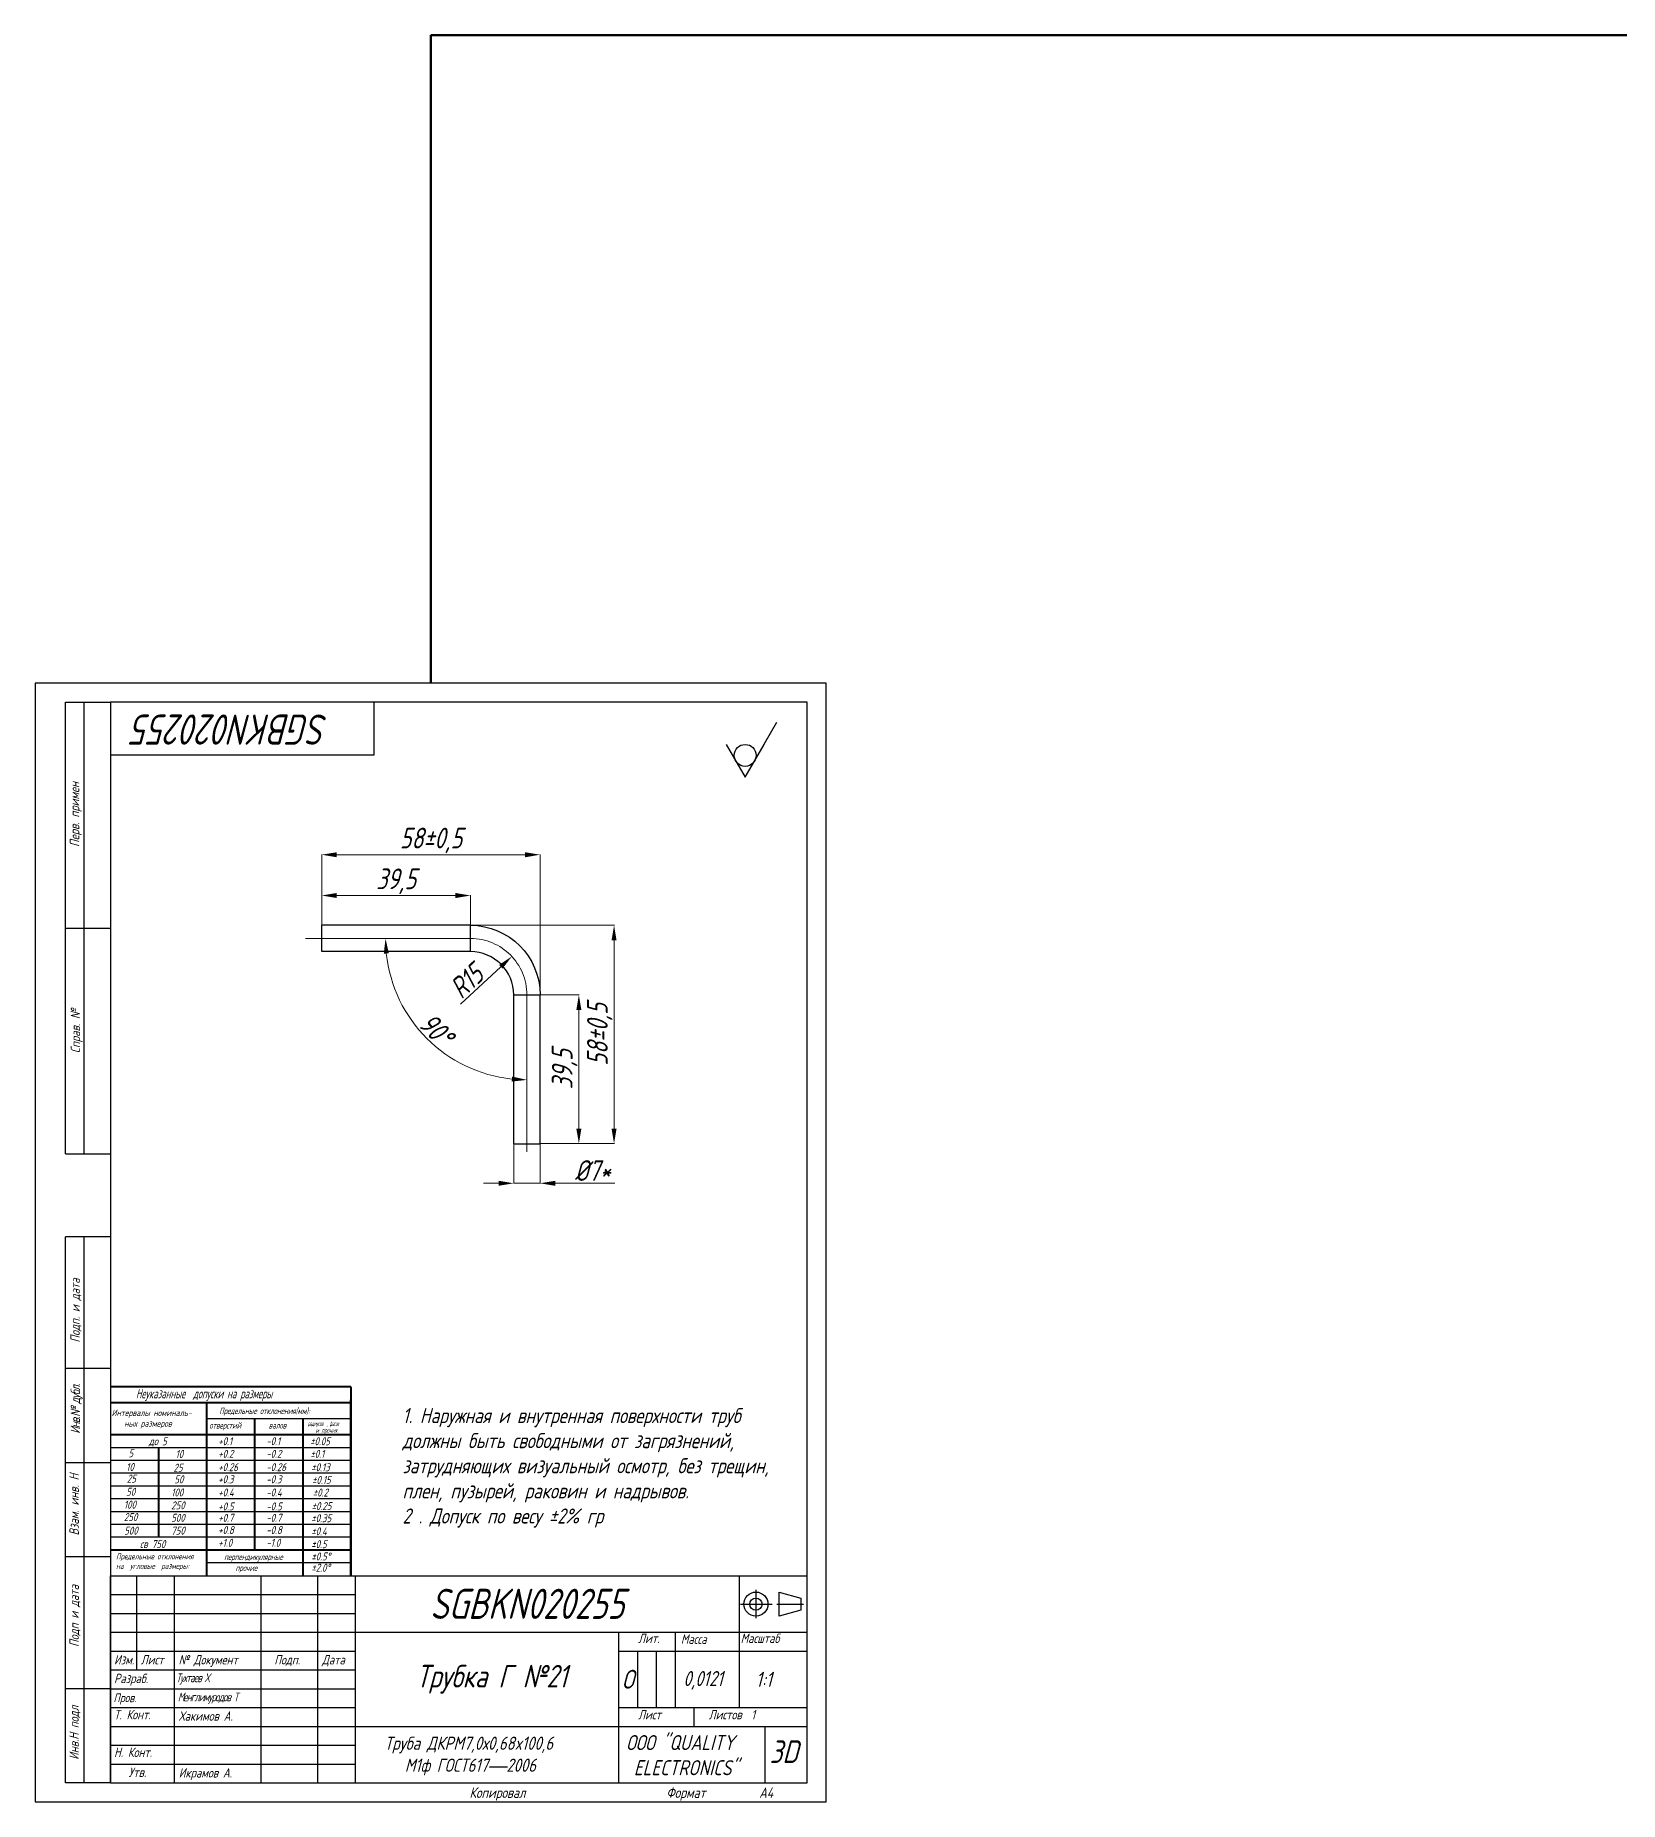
# Model space of a CAD drawing. Header units: millimetres. Extents: x 937859 to 970574, y 987894 to 996517.
# Drawn here: x 942736 to 943156.8, y 990376.2 to 990845.3 of the extents above; entities that cross this region are included whole.
import ezdxf

# ---------------------------------------------------------------- set-up
doc = ezdxf.new("R2010")
doc.units = ezdxf.units.MM
doc.header["$LTSCALE"] = 0.5
for name, pattern in [('CENTER', [0.6, 0.375, -0.075, 0.075, -0.075]), ('CENTER2', [28.575, 19.05, -3.175, 3.175, -3.175]), ('K5LT_BASIC', [0])]:
    doc.linetypes.add(name, pattern=pattern)
for name, color, linetype, lineweight in [('0.25-STAMP', 7, 'Continuous', 25), ('0.3-STAMP', 7, 'Continuous', 30), ('MD_Visible', 7, 'Continuous', 25), ('MD_Visible Narrow', 7, 'Continuous', 25)]:
    doc.layers.add(name, color=color, linetype=linetype, lineweight=lineweight)
doc.layers.add('DIMENSION', color=1, linetype='Continuous')
doc.styles.add('A4x2', font='GOST_A.TTF', dxfattribs={"width": 0.955, "oblique": 15, "height": 5.5})
doc.styles.add('GOST type A', font='GOST_A.TTF', dxfattribs={"oblique": 15, "height": 4})
doc.styles.add('KTEXTSTYLE', font='GOST_A.TTF', dxfattribs={"width": 0.96, "oblique": 15, "height": 8})
doc.styles.get("Standard").update_dxf_attribs({"font": 'GOST_A.TTF', "oblique": 15})
doc.dimstyles.new('A4x2', dxfattribs={"dimtxt": 5.5, "dimasz": 4, "dimexe": 0.1, "dimexo": 0, "dimtad": 1, "dimtxsty": 'A4x2', "dimcen": 2.5, "dimadec": 0, "dimazin": 0, "dimtfac": 1, "dimtmove": 0, "dimatfit": 3, "dimfxl": 1, "dimlwd": 5, "dimlwe": 5, "dimarcsym": 0})
doc.dimstyles.new('A4x2 ISO', dxfattribs={"dimtxt": 5.5, "dimasz": 4, "dimexe": 0.1, "dimexo": 0, "dimtad": 1, "dimtoh": 1, "dimtxsty": 'A4x2', "dimcen": 2.5, "dimadec": 0, "dimazin": 0, "dimtfac": 1, "dimtmove": 0, "dimatfit": 3, "dimfxl": 1, "dimlwd": 5, "dimlwe": 5, "dimarcsym": 0})

# ---------------------------------------------------------------- blocks, each defined once
blk = doc.blocks.new('*D637')
at = {"color": 0, "lineweight": 5, "transparency": 16777216}
blk.add_arc((942866.6, 990605.44), 37.56, 186.1055, 263.8945, dxfattribs=at)
for points in [[(942828.59, 990601.41), (942829.92, 990601.48), (942829.04, 990605.44)], [(942862.64, 990568.76), (942862.57, 990567.43), (942866.6, 990567.88)]]:
    blk.add_solid(points, dxfattribs=at)
at = {"layer": 'Defpoints', "color": 0, "lineweight": 5, "transparency": 16777216}
for p in [(942807.79, 990605.44), (942851.6, 990605.44), (942866.6, 990590.44), (942834.07, 990586.66), (942866.6, 990548.81)]:
    blk.add_point(p, dxfattribs=at)
at = {"color": 0, "transparency": 16777216, "insert": (942842.43, 990581.27), "char_height": 5.5, "attachment_point": 5, "rotation": 315, "style": 'A4x2'}
blk.add_mtext('90°', dxfattribs=at)
blk = doc.blocks.new('*D638')
at = {"color": 0, "lineweight": 5, "transparency": 16777216}
for p, q in [((942812.1, 990608.94), (942812.1, 990616.94)), ((942847.6, 990616.84), (942816.1, 990616.84)), ((942851.6, 990608.94), (942851.6, 990616.94))]:
    blk.add_line(p, q, dxfattribs=at)
for points in [[(942816.1, 990617.51), (942816.1, 990616.17), (942812.1, 990616.84)], [(942847.6, 990617.51), (942847.6, 990616.17), (942851.6, 990616.84)]]:
    blk.add_solid(points, dxfattribs=at)
at = {"layer": 'Defpoints', "color": 0, "lineweight": 5, "transparency": 16777216}
for p in [(942812.1, 990616.84), (942812.1, 990608.94), (942851.6, 990608.94)]:
    blk.add_point(p, dxfattribs=at)
at = {"color": 0, "transparency": 16777216, "insert": (942831.85, 990620.63), "char_height": 5.5, "attachment_point": 5, "style": 'A4x2'}
blk.add_mtext('39,5', dxfattribs=at)
blk = doc.blocks.new('*D639')
at = {"color": 0, "lineweight": 5, "transparency": 16777216}
for p, q in [((942870.1, 990590.44), (942880.49, 990590.44)), ((942880.39, 990554.94), (942880.39, 990586.44)), ((942870.1, 990550.94), (942880.49, 990550.94))]:
    blk.add_line(p, q, dxfattribs=at)
for points in [[(942879.72, 990586.44), (942881.06, 990586.44), (942880.39, 990590.44)], [(942879.72, 990554.94), (942881.06, 990554.94), (942880.39, 990550.94)]]:
    blk.add_solid(points, dxfattribs=at)
at = {"layer": 'Defpoints', "color": 0, "lineweight": 5, "transparency": 16777216}
for p in [(942870.1, 990590.44), (942880.39, 990590.44), (942870.1, 990550.94)]:
    blk.add_point(p, dxfattribs=at)
at = {"color": 0, "transparency": 16777216, "insert": (942876.6, 990570.69), "char_height": 5.5, "attachment_point": 5, "rotation": 90, "style": 'A4x2'}
blk.add_mtext('39,5', dxfattribs=at)
blk = doc.blocks.new('*D640')
at = {"color": 0, "lineweight": 5, "transparency": 16777216}
for p, q in [((942812.1, 990601.94), (942812.1, 990627.77)), ((942816.1, 990627.67), (942866.1, 990627.67)), ((942870.1, 990590.44), (942870.1, 990627.77))]:
    blk.add_line(p, q, dxfattribs=at)
for points in [[(942816.1, 990628.33), (942816.1, 990627), (942812.1, 990627.67)], [(942866.1, 990628.33), (942866.1, 990627), (942870.1, 990627.67)]]:
    blk.add_solid(points, dxfattribs=at)
at = {"layer": 'Defpoints', "color": 0, "lineweight": 5, "transparency": 16777216}
for p in [(942870.1, 990627.67), (942812.1, 990601.94), (942870.1, 990590.44)]:
    blk.add_point(p, dxfattribs=at)
at = {"color": 0, "transparency": 16777216, "insert": (942841.1, 990631.46), "char_height": 5.5, "attachment_point": 5, "style": 'A4x2'}
blk.add_mtext('58%%P0,5', dxfattribs=at)
blk = doc.blocks.new('*D641')
at = {"color": 0, "lineweight": 5, "transparency": 16777216}
for p, q in [((942851.6, 990608.94), (942889.84, 990608.94)), ((942889.74, 990604.94), (942889.74, 990554.94)), ((942870.1, 990550.94), (942889.84, 990550.94))]:
    blk.add_line(p, q, dxfattribs=at)
for points in [[(942889.07, 990604.94), (942890.4, 990604.94), (942889.74, 990608.94)], [(942889.07, 990554.94), (942890.4, 990554.94), (942889.74, 990550.94)]]:
    blk.add_solid(points, dxfattribs=at)
at = {"layer": 'Defpoints', "color": 0, "lineweight": 5, "transparency": 16777216}
for p in [(942851.6, 990608.94), (942870.1, 990550.94), (942889.74, 990550.94)]:
    blk.add_point(p, dxfattribs=at)
at = {"color": 0, "transparency": 16777216, "insert": (942885.95, 990579.94), "char_height": 5.5, "attachment_point": 5, "rotation": 90, "style": 'A4x2'}
blk.add_mtext('58%%P0,5', dxfattribs=at)
blk = doc.blocks.new('*D642')
at = {"color": 0, "lineweight": 5, "transparency": 16777216}
blk.add_line((942848.95, 990587.98), (942859.65, 990597.93), dxfattribs=at)
blk.add_solid([(942859.2, 990598.41), (942860.11, 990597.44), (942862.58, 990600.65)], dxfattribs=at)
at = {"layer": 'Defpoints', "color": 0, "lineweight": 5, "transparency": 16777216}
for p in [(942862.58, 990600.65), (942851.6, 990590.44)]:
    blk.add_point(p, dxfattribs=at)
at = {"color": 0, "transparency": 16777216, "insert": (942850.54, 990594.06), "char_height": 5.5, "attachment_point": 5, "rotation": 42.9114, "style": 'A4x2'}
blk.add_mtext('R15', dxfattribs=at)
blk = doc.blocks.new('*D643')
at = {"color": 0, "lineweight": 5, "transparency": 16777216}
for p, q in [((942870.1, 990551.94), (942870.1, 990540.32)), ((942863.1, 990550.94), (942863.1, 990540.32)), ((942859.1, 990540.42), (942855.1, 990540.42)), ((942863.1, 990540.42), (942870.1, 990540.42)), ((942874.1, 990540.42), (942889.94, 990540.42))]:
    blk.add_line(p, q, dxfattribs=at)
for points in [[(942859.1, 990541.08), (942859.1, 990539.75), (942863.1, 990540.42)], [(942874.1, 990541.08), (942874.1, 990539.75), (942870.1, 990540.42)]]:
    blk.add_solid(points, dxfattribs=at)
at = {"layer": 'Defpoints', "color": 0, "lineweight": 5, "transparency": 16777216}
for p in [(942870.1, 990551.94), (942863.1, 990550.94), (942870.1, 990540.42)]:
    blk.add_point(p, dxfattribs=at)
at = {"color": 0, "transparency": 16777216, "insert": (942884.02, 990543.8), "char_height": 5.5, "attachment_point": 5, "style": 'A4x2'}
blk.add_mtext('%%C7*', dxfattribs=at)

msp = doc.modelspace()

# ---------------------------------------------------------------- linework, layer by layer
at = {"color": 1, "lineweight": 70}
for p, q in [((942841.041, 990673.199), (942841.041, 990845.268)), ((942841.041, 990845.268), (943323.711, 990845.268))]:
    msp.add_line(p, q, dxfattribs=at)
for p, q in [((942924.545, 990648.228), (942932.996, 990662.865)), ((942819.791, 990477.849), (942781.541, 990477.849)), ((942819.791, 990470.199), (942756.041, 990470.199)), ((942819.791, 990466.799), (942756.041, 990466.799)), ((942819.791, 990463.399), (942756.041, 990463.399)), ((942819.791, 990459.999), (942756.041, 990459.999)), ((942819.791, 990456.599), (942756.041, 990456.599)), ((942819.791, 990453.199), (942756.041, 990453.199)), ((942819.791, 990449.799), (942756.041, 990449.799)), ((942819.791, 990453.199), (942819.791, 990436.199)), ((942819.791, 990446.399), (942756.041, 990446.399)), ((942819.791, 990439.599), (942781.541, 990439.599)), ((942819.791, 990439.599), (942781.541, 990439.599)), ((942819.791, 990436.199), (942819.791, 990442.999)), ((942819.791, 990436.199), (942819.791, 990440.449)), ((942923.041, 990421.199), (942923.041, 990436.199)), ((942929.786, 990396.199), (942929.786, 990381.199))]:
    msp.add_line(p, q)
at = {"lineweight": 40}
for p, q in [((942819.791, 990486.349), (942756.041, 990486.349)), ((942819.791, 990486.349), (942819.791, 990436.199)), ((942819.791, 990482.099), (942756.041, 990482.099)), ((942781.541, 990482.099), (942781.541, 990436.199)), ((942794.291, 990477.849), (942794.291, 990442.999)), ((942807.041, 990477.849), (942807.041, 990436.199)), ((942819.791, 990473.599), (942756.041, 990473.599)), ((942768.791, 990470.199), (942768.791, 990446.399)), ((942819.791, 990442.999), (942756.041, 990442.999))]:
    msp.add_line(p, q, dxfattribs=at)
at = {"linetype": 'K5LT_BASIC', "lineweight": 40}
msp.add_line((942819.791, 990436.199), (942819.791, 990482.949), dxfattribs=at)
at = {"lineweight": 25}
for p, q in [((942927.413, 990432.471), (942927.413, 990424.927)), ((942923.318, 990428.662), (942931.694, 990428.662)), ((942932.93, 990428.662), (942940.069, 990428.662))]:
    msp.add_line(p, q, dxfattribs=at)
msp.add_lwpolyline([(942919.509, 990656.952), (942924.545, 990648.228), (942929.582, 990656.952)])
msp.add_lwpolyline([(942933.582, 990431.857), (942939.321, 990430.279), (942939.321, 990428.662), (942939.321, 990427.044), (942933.582, 990425.466), (942933.582, 990428.662)], close=True, dxfattribs=at)
msp.add_circle((942924.545, 990654.044), 2.908)
for radius in [3.196, 1.618]:
    msp.add_circle((942927.413, 990428.662), radius, dxfattribs=at)
at = {"layer": '0.25-STAMP', "color": 0}
for p, q in [((942756.041, 990431.199), (942821.041, 990431.199)), ((942756.041, 990426.199), (942821.041, 990426.199)), ((942756.041, 990421.199), (942821.041, 990421.199)), ((942896.041, 990401.199), (942896.041, 990416.199)), ((942901.041, 990401.199), (942901.041, 990416.199)), ((942756.041, 990406.199), (942821.041, 990406.199)), ((942756.041, 990401.199), (942821.041, 990401.199)), ((942756.041, 990396.199), (942821.041, 990396.199)), ((942756.041, 990391.199), (942821.041, 990391.199)), ((942756.041, 990386.199), (942821.041, 990386.199))]:
    msp.add_line(p, q, dxfattribs=at)
at = {"layer": '0.25-STAMP'}
msp.add_lwpolyline([(942736.041, 990376.199), (942946.041, 990376.199), (942946.041, 990673.199), (942736.041, 990673.199), (942736.041, 990376.199)], dxfattribs=at)
at = {"layer": '0.3-STAMP', "color": 0}
for p, q in [((942744.041, 990548.199), (942744.041, 990668.199)), ((942744.041, 990668.199), (942756.041, 990668.199)), ((942749.041, 990548.199), (942749.041, 990668.199)), ((942756.041, 990668.199), (942756.041, 990548.199)), ((942744.041, 990608.199), (942756.041, 990608.199)), ((942744.041, 990548.199), (942756.041, 990548.199)), ((942744.041, 990381.199), (942744.041, 990526.199)), ((942756.041, 990526.199), (942744.041, 990526.199)), ((942749.041, 990381.199), (942749.041, 990526.199)), ((942756.041, 990526.199), (942756.041, 990381.199)), ((942756.041, 990491.199), (942744.041, 990491.199)), ((942756.041, 990466.199), (942744.041, 990466.199)), ((942756.041, 990441.199), (942744.041, 990441.199)), ((942756.041, 990436.199), (942941.041, 990436.199)), ((942756.041, 990381.199), (942756.041, 990436.199)), ((942763.041, 990411.199), (942763.041, 990436.199)), ((942773.041, 990381.199), (942773.041, 990436.199)), ((942796.041, 990381.199), (942796.041, 990436.199)), ((942811.041, 990381.199), (942811.041, 990436.199)), ((942821.041, 990381.199), (942821.041, 990436.199)), ((942941.041, 990381.199), (942941.041, 990436.199)), ((942821.041, 990421.199), (942941.041, 990421.199)), ((942891.041, 990381.199), (942891.041, 990421.199)), ((942906.041, 990401.199), (942906.041, 990421.199)), ((942923.041, 990401.199), (942923.041, 990421.199)), ((942756.041, 990416.199), (942821.041, 990416.199)), ((942891.041, 990416.199), (942941.041, 990416.199)), ((942756.041, 990411.199), (942821.041, 990411.199)), ((942756.041, 990406.199), (942744.041, 990406.199)), ((942891.041, 990401.199), (942941.041, 990401.199)), ((942911.041, 990396.199), (942911.041, 990401.199)), ((942821.041, 990396.199), (942941.041, 990396.199)), ((942756.041, 990381.199), (942744.041, 990381.199)), ((942756.041, 990381.199), (942941.041, 990381.199))]:
    msp.add_line(p, q, dxfattribs=at)
at = {"layer": '0.3-STAMP'}
for p, q in [((942826.041, 990668.199), (942756.041, 990668.199)), ((942826.041, 990654.199), (942826.041, 990668.199)), ((942756.041, 990654.199), (942826.041, 990654.199))]:
    msp.add_line(p, q, dxfattribs=at)
msp.add_lwpolyline([(942756.041, 990381.199), (942941.041, 990381.199), (942941.041, 990668.199), (942756.041, 990668.199), (942756.041, 990381.199)], dxfattribs=at)
at = {"layer": 'MD_Visible', "extrusion": (0, 1, 0)}
for p, q in [((942812.096, 990601.936), (942812.096, 990608.936)), ((942851.596, 990608.936), (942812.096, 990608.936)), ((942851.596, 990601.936), (942812.096, 990601.936)), ((942863.096, 990550.936), (942863.096, 990590.436)), ((942870.096, 990550.936), (942870.096, 990590.436)), ((942863.096, 990550.936), (942870.096, 990550.936))]:
    msp.add_line(p, q, dxfattribs=at)
at = {"layer": 'MD_Visible', "linetype": 'CENTER2', "lineweight": 9, "ltscale": 10, "extrusion": (0, 1, 0)}
for p, q in [((942851.596, 990605.436), (942807.786, 990605.436)), ((942866.596, 990548.811), (942866.596, 990590.436))]:
    msp.add_line(p, q, dxfattribs=at)
at = {"layer": 'MD_Visible', "extrusion": (1.22465e-16, 0, -1)}
msp.add_arc((-942851.596, 990590.436), 18.5, 90, 180, dxfattribs=at)
at = {"layer": 'MD_Visible', "linetype": 'CENTER2', "lineweight": 9, "ltscale": 10, "extrusion": (1.22465e-16, 0, -1)}
msp.add_arc((-942851.596, 990590.436), 15, 90, 180, dxfattribs=at)
at = {"layer": 'MD_Visible'}
msp.add_arc((942851.596, 990590.436), 11.5, 0, 90, dxfattribs=at)
at = {"layer": 'MD_Visible Narrow', "extrusion": (0, 1, 0)}
for p, q in [((942851.596, 990601.936), (942851.596, 990608.936)), ((942863.096, 990590.436), (942870.096, 990590.436))]:
    msp.add_line(p, q, dxfattribs=at)

# ---------------------------------------------------------------- texts
at = {"oblique": 15}
for s, height, width, p in [('Неуказанные  допуски на размеры', 2.55, 0.8, (942762.764, 990483.287)), ('Интервалы номиналь-', 1.7, 0.9, (942756.308, 990478.605)), ('ных размеров', 1.7, 0.9, (942759.646, 990475.772)), ('отверстий', 1.7, 0.8, (942782.257, 990475.276)), ('Предельные отклонения(мм):', 1.7, 0.8, (942784.881, 990479.131)), ('радиусов  , фасок', 1.275, 0.6, (942808.409, 990475.985)), ('валов', 1.7, 0.8, (942798.024, 990475.292)), ('и прочих', 1.275, 0.8, (942810.48, 990474.162)), ('на  угловые  размеры:', 1.53, 0.9, (942757.49, 990438.014)), ('Предельные отклонения', 1.53, 0.9, (942757.49, 990440.564)), ('перпендикулярные', 1.7, 0.8, (942786.187, 990440.348)), ('прочие', 1.7, 0.8, (942789.206, 990437.435))]:
    msp.add_text(s, height=height, dxfattribs=dict(at, width=width)).set_placement(p)
for s, p in [('до 5', (942766.155, 990470.849)), ('+0.1', (942784.598, 990470.849)), ('-0.1', (942797.356, 990470.849)), ('±0.05', (942809.014, 990470.849)), ('5', (942760.768, 990467.654)), ('10', (942773.272, 990467.464)), ('+0.2', (942784.598, 990467.51)), ('-0.2', (942797.356, 990467.51)), ('±0.1', (942809.055, 990467.496)), ('25', (942760.353, 990460.927)), ('10', (942760.162, 990464.012)), ('25', (942772.724, 990463.822)), ('50', (942772.942, 990460.737)), ('+0.26', (942784.598, 990463.966)), ('+0.3', (942784.598, 990460.747)), ('-0.26', (942797.356, 990463.966)), ('-0.3', (942797.356, 990460.747)), ('±0.13', (942809.296, 990463.931)), ('50', (942760.149, 990457.438)), ('100', (942772.113, 990457.249)), ('+0.4', (942784.598, 990457.249)), ('-0.4', (942797.356, 990457.249)), ('±0.15', (942809.512, 990460.577)), ('±0.2', (942809.726, 990457.227)), ('100', (942759.55, 990454.008)), ('250', (942772.113, 990453.818)), ('+0.5', (942784.598, 990453.537)), ('-0.5', (942797.356, 990453.537)), ('±0.25', (942809.397, 990453.626)), ('250', (942759.55, 990450.705)), ('500', (942759.64, 990447.115)), ('500', (942772.114, 990450.515)), ('750', (942772.114, 990447.115)), ('+0.7', (942784.598, 990450.515)), ('+0.8', (942784.598, 990447.283)), ('-0.7', (942797.356, 990450.515)), ('-0.8', (942797.356, 990447.283)), ('±0.35', (942809.303, 990450.403)), ('±0.4', (942809.303, 990446.918)), (' св 750', (942762.722, 990443.545)), ('+1.0', (942784.598, 990443.883)), ('-1.0', (942797.356, 990443.883)), ('±0.5', (942809.303, 990443.518)), ('±0.5°', (942809.325, 990440.249)), ('±2.0°', (942809.325, 990437.27))]:
    msp.add_text(s, height=2.125, dxfattribs=at).set_placement(p)
at = {"color": 0, "insert": (942813.925, 990656.912), "char_height": 8, "width": 85.08944, "attachment_point": 1, "rotation": 180, "style": 'A4x2'}
msp.add_mtext('SGBKN020255 ', dxfattribs=at)
at = {"insert": (942833.55, 990480.741), "char_height": 4, "attachment_point": 1, "style": 'GOST type A'}
msp.add_mtext_dynamic_manual_height_columns('1. Наружная и внутренная поверхности труб должны быть свободными от загрязнений, затрудняющих визуальный осмотр, без трещин, плен, пузырей, раковин и надрывов.\\P2 . Допуск по весу ±2% гр', width=102.66081, gutter_width=20, heights=[0], dxfattribs=at)
at = {"char_height": 2.5, "attachment_point": 1, "rotation": 90}
for s, width, insert in [('Взам. инв. Н', 23.14272, (942745.097, 990446.891)), ('Подп и дата', 23.14272, (942745.097, 990417.286)), ('Инв.Н подл', 20.82714, (942745.08, 990387.319))]:
    msp.add_mtext_dynamic_manual_height_columns(s, width=width, gutter_width=12.5, heights=[0], dxfattribs=dict(at, insert=insert))
at = {"color": 0, "attachment_point": 1}
for s, insert, char_height, width, style in [('SGBKN020255 ', (942840.896, 990432.74), 8, 85.08944, 'A4x2'), ('\\pxqc;{\\W0.965;Трубка Г №21}', (942826.65, 990412.529), 6, 61.1947, 'KTEXTSTYLE'), ('0,0121', (942908.143, 990410.896), 4, 21.45587, 'A4x2')]:
    msp.add_mtext(s, dxfattribs=dict(at, insert=insert, char_height=char_height, width=width, style=style))
at = {"lineweight": 25, "attachment_point": 1}
for s, width, gutter_width, insert, char_height in [('Лит.', 12.39236, 19.446, (942896.132, 990420.827), 2.5), ('Масса', 25.87719, 19.446, (942907.473, 990420.608), 2.5), ('Масштаб', 12.39236, 19.446, (942923.349, 990420.827), 2.5), ('Изм.', 4.19506, 19.446, (942756.954, 990415.141), 2.5), ('Лист', 4.19506, 19.446, (942764.045, 990415.141), 2.5), ('№ Документ', 37.18745, 19.446, (942774.102, 990415.141), 2.5), ('Подп.', 4.19506, 19.446, (942799.502, 990415.141), 2.5), ('Дата', 4.19506, 19.446, (942812.171, 990415.141), 2.5), ('O', 4.40175, 19.446, (942891.644, 990411.218), 5), ('Разраб.', 4.19506, 19.446, (942756.954, 990410.175), 2.5), ('{\\W0.9;\\T0.85;Тухтаев Х}', 103.56905, 18.231, (942773.451, 990410.274), 2.34375), ('1:1', 12.39236, 19.446, (942927.38, 990410.696), 4), ('Пров.', 3.93287, 18.231, (942756.787, 990404.963), 2.3438), ('{\\W0.9;\\T0.85;Менглимуродов Т}', 103.56905, 18.231, (942773.882, 990405.179), 2.34375), ('Т. Конт.', 94.43427, 19.446, (942756.954, 990400.566), 2.5), ('Хакимов А.', 64.98348, 19.446, (942774.136, 990400.194), 2.5), ('Лист', 12.39236, 19.446, (942896.132, 990400.553), 2.5), ('Листов  1 ', 22.43924, 19.446, (942914.867, 990400.553), 2.5), ('ООО "QUALITY\\P ELECTRONICS"', 159.71271, 19.446, (942892.948, 990393.888), 4), ('3D', 12.39236, 19.446, (942931.023, 990392.473), 6), ('Н. Конт.', 90.98869, 19.446, (942756.954, 990390.566), 2.5), ('Утв.', 10.89426, 19.446, (942760.832, 990385.266), 2.5), ('Икрамов А.', 77.55986, 19.446, (942774.136, 990385.114), 2.5)]:
    msp.add_mtext_dynamic_manual_height_columns(s, width=width, gutter_width=gutter_width, heights=[0], dxfattribs=dict(at, insert=insert, char_height=char_height))
at = {"insert": (942828.802, 990393.469), "char_height": 3.5, "width": 67.19986, "attachment_point": 1}
msp.add_mtext('Труба ДКРМ7,0х0,68x100,6\\P   M1ф ГОСТ617{\\fArial|b0|i0|c204|p34;—}2006 ', dxfattribs=at)
at = {"char_height": 2.8, "attachment_point": 1}
for s, insert in [('\\pxqc;Копировал', (942822.686, 990379.997)), ('\\pxqc;Формат', (942872.733, 990379.997)), ('\\pxqc;A4', (942894.046, 990379.997))]:
    msp.add_mtext_dynamic_manual_height_columns(s, width=72.16431, gutter_width=0.554, heights=[4.979], dxfattribs=dict(at, insert=insert))
at = {"layer": 'DIMENSION', "color": 250, "linetype": 'CENTER', "ltscale": 0.25, "char_height": 2.5, "attachment_point": 1, "rotation": 90}
for s, width, insert in [('{\\C0;Перв. примен}', 26.48367, (942745.211, 990629.739)), ('\\pt2.5;{\\C0;Справ. №}', 19.4592, (942745.446, 990574.988)), ('{\\C0;Подп. и дата}', 33, (942745.354, 990498.11)), ('{\\T0.85;\\C0;Инв.№ дубл.}', 24, (942745.426, 990473.885))]:
    msp.add_mtext_dynamic_manual_height_columns(s, width=width, gutter_width=60, heights=[0], dxfattribs=dict(at, insert=insert))

# ---------------------------------------------------------------- dimensions: what is measured, and where the dimension line sits
at = {"color": 0}
for base, p1, p2, text, dimstyle, picture, middle in [((942870.096, 990627.666), (942812.096, 990601.936), (942870.096, 990590.436), '<>%%P0,5', 'A4x2', '*D640', (942841.096, 990631.456)), ((942870.096, 990540.418), (942863.096, 990550.936), (942870.096, 990551.936), '%%C<>*', 'A4x2 ISO', '*D643', (942884.02, 990543.795))]:
    dim = msp.add_linear_dim(base=base, p1=p1, p2=p2, text=text, dimstyle=dimstyle, dxfattribs=at)
    dim.commit()
    dim.dimension.update_dxf_attribs({"geometry": picture, "text_midpoint": middle})
dim = msp.add_linear_dim(base=(942812.096, 990616.839), p1=(942851.596, 990608.936), p2=(942812.096, 990608.936), dimstyle='A4x2', dxfattribs=at)
dim.commit()
dim.dimension.update_dxf_attribs({"geometry": '*D638', "text_midpoint": (942831.846, 990620.629)})
dim = msp.add_linear_dim(base=(942889.738, 990550.936), p1=(942851.596, 990608.936), p2=(942870.096, 990550.936), angle=270, text='<>%%P0,5', dimstyle='A4x2', dxfattribs=at)
dim.commit()
dim.dimension.update_dxf_attribs({"geometry": '*D641', "text_midpoint": (942885.948, 990579.936)})
dim = msp.add_angular_dim_2l(base=(942834.072, 990586.659), line1=((942866.596, 990548.811), (942866.596, 990590.436)), line2=((942851.596, 990605.436), (942807.786, 990605.436)), dimstyle='A4x2', dxfattribs=at)
dim.commit()
dim.dimension.update_dxf_attribs({"geometry": '*D637', "text_midpoint": (942842.428, 990581.269)})
dim = msp.add_radius_dim(center=(942851.596, 990590.436), mpoint=(942862.582, 990600.649), dimstyle='A4x2 ISO', dxfattribs=at)
dim.commit()
dim.dimension.update_dxf_attribs({"geometry": '*D642', "text_midpoint": (942852.838, 990591.591), "dimtype": 164})
dim = msp.add_linear_dim(base=(942880.391, 990590.436), p1=(942870.096, 990550.936), p2=(942870.096, 990590.436), angle=90, dimstyle='A4x2', dxfattribs=at)
dim.commit()
dim.dimension.update_dxf_attribs({"geometry": '*D639', "text_midpoint": (942876.601, 990570.686)})

doc.saveas('drawing.dxf')
